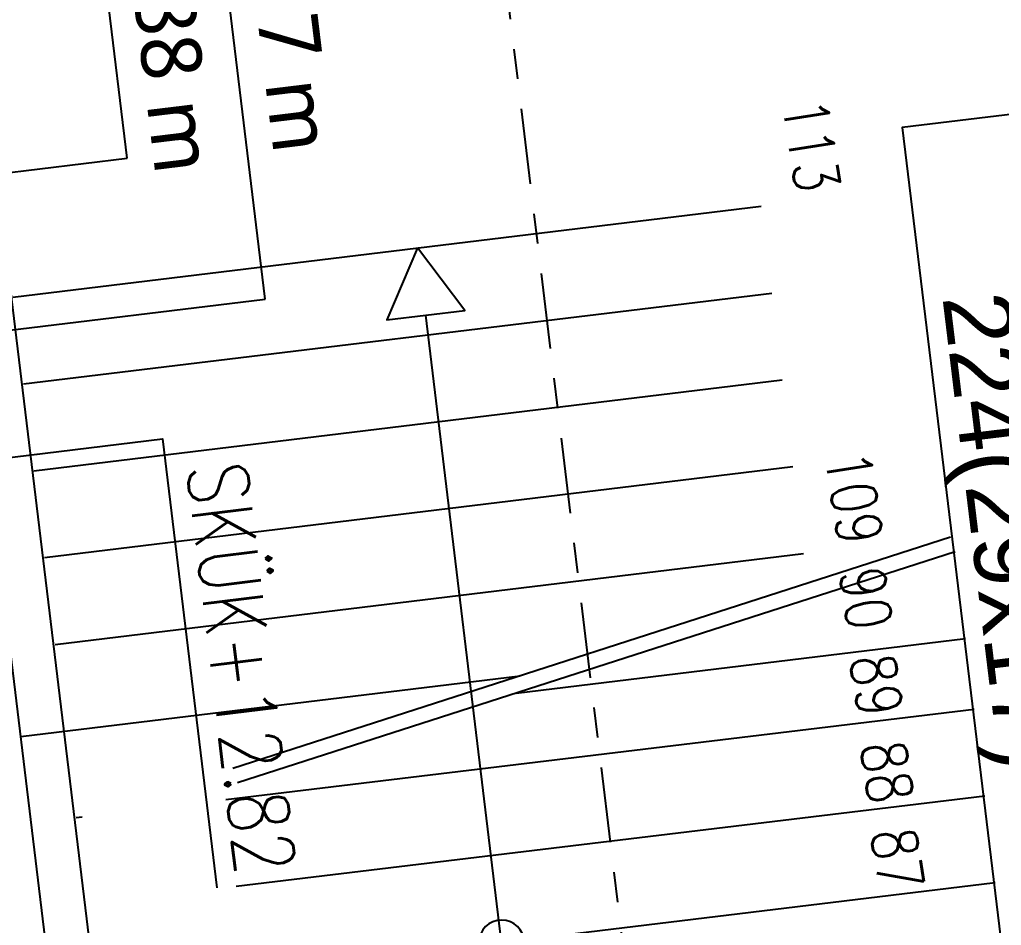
# Model space of a CAD drawing. Header units: millimetres. Extents: x 400382 to 401276, y 4543898 to 4544126.
# Drawn here: x 400462.526 to 400465.782, y 4544071.019 to 4544074.022 of the extents above; entities that cross this region are included whole.
import ezdxf
from ezdxf.enums import TextEntityAlignment as Align

# ---------------------------------------------------------------- set-up
doc = ezdxf.new("R2010")
doc.units = ezdxf.units.MM
for name, pattern in [('AKS', [3, 2.5, -0.25, 0, -0.25]), ('CENTER', [2, 1.25, -0.25, 0.25, -0.25]), ('CIZGI', [0.4, 0.25, -0.15]), ('HIDDEN', [0.375, 0.25, -0.125])]:
    doc.linetypes.add(name, pattern=pattern)
for name, color, linetype in [('aks prota', 2, 'AKS'), ('kiriş prota', 6, 'Continuous'), ('kolon tarama prota', 252, 'Continuous'), ('merdiven prota', 2, 'Continuous'), ('metraj prota', 2, 'Continuous'), ('not prota', 2, 'Continuous'), ('PRT-MI-ad_dim', 8, 'Continuous'), ('prt-s-taxis', 7, 'Continuous'), ('skesit prota', 7, 'Continuous'), ('st_s_not çizgisi', 4, 'CIZGI'), ('tnot prota', 4, 'Continuous')]:
    doc.layers.add(name, color=color, linetype=linetype)
doc.styles.add('PRT-MI-a_Arial', font='Arial.ttf', dxfattribs={"height": 30})
doc.styles.add('Segoe UI Light_1', font='', dxfattribs={"height": 200})
doc.styles.add('tkolon', font='romanstw.shx')
doc.styles.add('TNOT', font='romanstw.shx', dxfattribs={"width": 0.8, "height": 250})
doc.styles.get('Segoe UI Light_1').set_extended_font_data('Segoe UI Light')

# ---------------------------------------------------------------- blocks, each defined once
blk = doc.blocks.new('17.60 mekanik')
at = {"layer": 'kolon tarama prota'}
for p, q in [((137265.83, 64635.88), (137083.44, 64768.39)), ((137200.49, 64634.17), (137061.93, 64734.84)), ((137152.8, 64568.52), (137200.49, 64634.17)), ((137160.1, 64490.36), (137265.83, 64635.88))]:
    blk.add_line(p, q, dxfattribs=at)
at = {"layer": 'kolon tarama prota', "char_height": 20, "attachment_point": 1, "rotation": 324, "line_spacing_factor": 1.142579, "style": 'Segoe UI Light_1'}
for s, insert, width in [('B.A.K.: 22.57 m', (137097.33, 64793.64), 212.6541), ('B.A.K.: 22.88 m', (137075.65, 64760.21), 213.1568)]:
    blk.add_mtext(s, dxfattribs=dict(at, insert=insert, width=width))
blk = doc.blocks.new('Stair_Anotation')
at = {"color": 0, "style": 'PRT-MI-a_Arial'}
blk.add_attdef('M.ADI', text='', height=0.2, dxfattribs=at).set_placement((0, 0), align=Align.BOTTOM_CENTER)
blk.add_attdef('BAS.SAYI-(EN-RIHT)', text='', height=0.2, dxfattribs=at).set_placement((0, -0.08), align=Align.TOP_CENTER)
blk = doc.blocks.new('*U89')
at = {"layer": 'metraj prota', "color": 4}
blk.add_lwpolyline([(-232.05, 0), (-209.55, 12.99), (-209.55, -12.99)], close=True, dxfattribs=at)
blk.add_lwpolyline([(0, 0), (-209.55, 0)], dxfattribs=at)
blk.add_circle((0, 0), 7.5, dxfattribs=at)

msp = doc.modelspace()

# ---------------------------------------------------------------- linework, layer by layer
at = {"layer": 'aks prota', "ltscale": 10}
msp.add_line((400470.20358, 4544008.45669), (400458.95268, 4544101.10383), dxfattribs=at)
at = {"layer": 'kiriş prota'}
msp.add_line((400463.14075, 4544067.81976), (400462.14016, 4544076.05922), dxfattribs=at)
msp.add_lwpolyline([(400466.04861, 4544073.73703), (400465.45299, 4544073.6647), (400465.78451, 4544070.93471), (400466.38014, 4544071.00704), (400466.04861, 4544073.73703)], dxfattribs=at)
at = {"layer": 'merdiven prota', "linetype": 'HIDDEN', "ltscale": 10}
for p, q in [((400462.50385, 4544073.10243), (400465.48197, 4544073.46408)), ((400462.53881, 4544072.81454), (400465.51693, 4544073.1762)), ((400462.57377, 4544072.52666), (400465.55189, 4544072.88831)), ((400462.60873, 4544072.23877), (400465.58685, 4544072.60043)), ((400462.64369, 4544071.9509), (400465.62181, 4544072.31256)), ((400464.17324, 4544071.78934), (400465.66338, 4544071.9703)), ((400462.53011, 4544071.64496), (400464.18632, 4544071.84609))]:
    msp.add_line(p, q, dxfattribs=at)
for points in [[(400465.61308, 4544072.30579), (400462.71438, 4544071.37183)], [(400465.62841, 4544072.2582), (400462.72017, 4544071.32116)], [(400465.69192, 4544071.73527), (400462.99399, 4544071.40939)], [(400465.72688, 4544071.44739), (400462.74853, 4544071.08763)], [(400462.73318, 4544071.37788), (400462.71357, 4544071.37552)], [(400465.76184, 4544071.15949), (400462.78349, 4544070.79973)]]:
    msp.add_lwpolyline(points, dxfattribs=at)
at = {"layer": 'not prota', "ltscale": 0.1}
msp.add_lwpolyline([(400462.16708, 4544072.53093), (400462.99965, 4544072.63203), (400463.18048, 4544071.14297)], dxfattribs=at)
at = {"layer": 'skesit prota', "linetype": 'CENTER', "ltscale": 0.2}
msp.add_lwpolyline([(400460.60911, 4544103.20987), (400466.0874, 4544058.09809)], dxfattribs=at)

# ---------------------------------------------------------------- block references
at = {"layer": 'merdiven prota', "xscale": 0.01, "yscale": 0.01, "zscale": 0.01, "rotation": 312.9239939588403}
msp.add_blockref('17.60 mekanik', (399055.2216, 4544638.04734), dxfattribs=at)
at = {"layer": 'PRT-MI-ad_dim', "xscale": -0.01, "yscale": 0.01, "zscale": 0.01, "rotation": 96.88746667584529}
msp.add_blockref('*U89', (400464.12463, 4544070.96173), dxfattribs=at)
at = {"layer": 'prt-s-taxis'}
ref = msp.add_blockref('Stair_Anotation', (400465.99515, 4544072.34932), dxfattribs=dict(at, xscale=-1.125, yscale=1.125, zscale=1.125, rotation=276.9239939242059))
ref.add_attrib('M.ADI', 'YM01', dxfattribs={"layer": '0', "color": 0, "height": 0.225, "rotation": 276.92399, "style": 'PRT-MI-a_Arial'}).set_placement((400465.99406, 4544072.35831), align=Align.BOTTOM_CENTER)
ref.add_attrib('BAS.SAYI-(EN-RIHT)', '224(29x17)', dxfattribs={"layer": '0', "color": 0, "height": 0.225, "rotation": 276.92399, "style": 'PRT-MI-a_Arial'}).set_placement((400465.90558, 4544072.3403), align=Align.TOP_CENTER)

# ---------------------------------------------------------------- texts
at = {"layer": 'st_s_not çizgisi', "ltscale": 0.05, "style": 'tkolon', "width": 0.8}
for s, p in [('113', (400465.12807, 4544073.75823)), ('109', (400465.27001, 4544072.58941)), ('90', (400465.31724, 4544072.2051)), ('89', (400465.35202, 4544071.91719)), ('88', (400465.38679, 4544071.62927)), ('87', (400465.42167, 4544071.34055))]:
    msp.add_text(s, height=0.15, rotation=278.92141, dxfattribs=at).set_placement(p, align=Align.MIDDLE_LEFT)
at = {"layer": 'tnot prota', "style": 'TNOT', "width": 0.8}
msp.add_text('SKÜK+12.82', height=0.2, rotation=276.924, dxfattribs=at).set_placement((400463.17847, 4544072.55302), align=Align.MIDDLE_LEFT)

doc.saveas('drawing.dxf')
